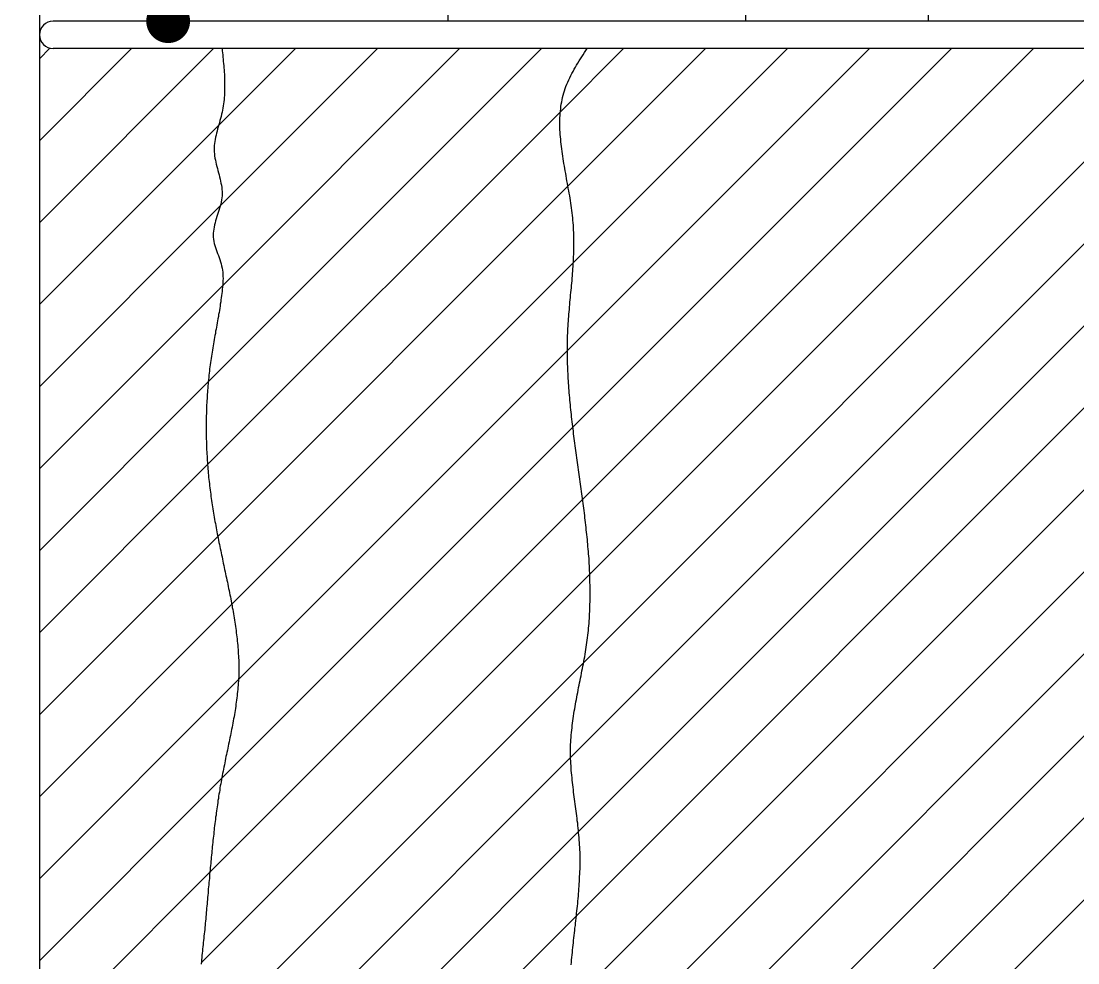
# Model space of a CAD drawing. Extents: x 443 to 1217, y -1921 to -677.
# Drawn here: x 691.89 to 703.16, y -1132.81 to -1122.77 of the extents above; entities that cross this region are included whole.
import ezdxf

# ---------------------------------------------------------------- set-up
doc = ezdxf.new("R2010")
doc.units = 0
doc.header["$MEASUREMENT"] = 0
doc.layers.get('0').update_dxf_attribs({"linetype": 'CONTINUOUS'})
doc.layers.add('3', color=8, linetype='CONTINUOUS')
doc.layers.add('5', color=7, linetype='CONTINUOUS')

msp = doc.modelspace()

# ---------------------------------------------------------------- linework, layer by layer
at = {"color": 7, "linetype": 'Continuous'}
msp.add_line((693.459, -1122.769), (687.43, -1113.155), dxfattribs=at)
at = {"color": 8}
for q in [(692.218, -1120.789), (692.926, -1121.034), (692.13, -1121.533)]:
    msp.add_line((693.459, -1122.769), q, dxfattribs=at)
at = {"color": 8, "linetype": 'Continuous'}
for p, q in [((692.086, -1123.17), (692.198, -1123.057)), ((692.086, -1124.919), (693.944, -1123.061)), ((692.086, -1124.044), (693.069, -1123.061)), ((693.888, -1126.616), (697.442, -1123.061)), ((693.997, -1123.882), (694.818, -1123.061)), ((694.014, -1124.74), (695.693, -1123.061)), ((694.041, -1125.588), (696.567, -1123.061)), ((697.643, -1123.735), (698.317, -1123.061)), ((697.718, -1126.283), (700.941, -1123.061)), ((697.724, -1124.528), (699.191, -1123.061)), ((697.753, -1130.622), (705.314, -1123.061)), ((697.777, -1127.1), (701.815, -1123.061)), ((697.782, -1125.345), (700.066, -1123.061)), ((697.814, -1132.31), (707.063, -1123.061)), ((697.837, -1131.413), (706.188, -1123.061)), ((697.881, -1127.87), (702.69, -1123.061)), ((697.892, -1129.609), (704.439, -1123.061)), ((697.957, -1128.668), (703.564, -1123.061)), ((693.879, -1127.498), (697.643, -1123.735)), ((692.086, -1125.793), (693.997, -1123.882)), ((697.746, -1133.252), (707.102, -1123.897)), ((693.989, -1128.264), (697.724, -1124.528)), ((692.086, -1126.668), (694.014, -1124.74)), ((697.907, -1133.967), (707.094, -1124.779)), ((694.138, -1128.989), (697.782, -1125.345)), ((692.086, -1127.543), (694.041, -1125.588)), ((697.86, -1134.888), (707.065, -1125.683)), ((694.21, -1129.792), (697.718, -1126.283)), ((692.086, -1128.417), (693.888, -1126.616)), ((697.855, -1135.767), (707.028, -1126.595)), ((694.03, -1130.846), (697.777, -1127.1)), ((692.086, -1129.292), (693.879, -1127.498)), ((697.921, -1136.576), (707.003, -1127.494)), ((693.904, -1131.847), (697.881, -1127.87)), ((692.086, -1130.167), (693.989, -1128.264)), ((697.876, -1137.496), (707.008, -1128.363)), ((693.812, -1132.813), (697.957, -1128.668)), ((692.086, -1131.041), (694.138, -1128.989)), ((693.757, -1133.743), (697.892, -1129.609)), ((692.086, -1131.916), (694.21, -1129.792)), ((693.843, -1134.531), (697.753, -1130.622)), ((692.086, -1132.79), (694.03, -1130.846)), ((694.057, -1135.192), (697.837, -1131.413)), ((692.086, -1133.665), (693.904, -1131.847)), ((694.041, -1136.083), (697.814, -1132.31))]:
    msp.add_line(p, q, dxfattribs=at)
at = {"color": 8, "const_width": 0.234}
msp.add_lwpolyline([(693.405, -1122.872, 1), (693.514, -1122.666, 1), (693.405, -1122.872)], format="xyb", dxfattribs=at)
at = {"layer": '3', "color": 3, "linetype": 'Continuous'}
for p, q in [((692.086, -1121.6), (692.086, -1140.397)), ((712.587, -1122.769), (692.232, -1122.769)), ((712.587, -1123.061), (692.232, -1123.061))]:
    msp.add_line(p, q, dxfattribs=at)
at = {"layer": '3', "color": 3}
for p, q in [((694.034, -1123.061), (694.036, -1123.084)), ((697.915, -1123.083), (697.93, -1123.061)), ((694.036, -1123.084), (694.038, -1123.107)), ((694.038, -1123.107), (694.042, -1123.13)), ((694.042, -1123.13), (694.044, -1123.152)), ((694.044, -1123.152), (694.046, -1123.175)), ((694.046, -1123.175), (694.048, -1123.198)), ((697.844, -1123.194), (697.858, -1123.172)), ((697.858, -1123.172), (697.872, -1123.149)), ((697.872, -1123.149), (697.886, -1123.127)), ((697.886, -1123.127), (697.901, -1123.105)), ((697.901, -1123.105), (697.915, -1123.083)), ((694.048, -1123.198), (694.05, -1123.221)), ((694.05, -1123.221), (694.052, -1123.244)), ((694.052, -1123.244), (694.054, -1123.266)), ((694.054, -1123.266), (694.056, -1123.289)), ((694.056, -1123.289), (694.057, -1123.312)), ((697.779, -1123.305), (697.792, -1123.283)), ((697.792, -1123.283), (697.804, -1123.26)), ((697.804, -1123.26), (697.817, -1123.238)), ((697.817, -1123.238), (697.831, -1123.216)), ((697.831, -1123.216), (697.844, -1123.194)), ((694.057, -1123.312), (694.059, -1123.335)), ((694.059, -1123.335), (694.06, -1123.357)), ((694.06, -1123.357), (694.061, -1123.38)), ((694.061, -1123.38), (694.061, -1123.403)), ((694.061, -1123.403), (694.062, -1123.425)), ((697.723, -1123.419), (697.733, -1123.396)), ((697.733, -1123.396), (697.744, -1123.373)), ((697.744, -1123.373), (697.755, -1123.35)), ((697.755, -1123.35), (697.767, -1123.328)), ((697.767, -1123.328), (697.779, -1123.305)), ((694.061, -1123.516), (694.06, -1123.539)), ((694.062, -1123.493), (694.061, -1123.516)), ((694.062, -1123.425), (694.062, -1123.448)), ((694.062, -1123.448), (694.062, -1123.471)), ((694.062, -1123.471), (694.062, -1123.493)), ((697.68, -1123.535), (697.687, -1123.512)), ((697.687, -1123.512), (697.696, -1123.488)), ((697.696, -1123.488), (697.703, -1123.465)), ((697.703, -1123.465), (697.713, -1123.442)), ((697.713, -1123.442), (697.723, -1123.419)), ((694.052, -1123.629), (694.05, -1123.651)), ((694.056, -1123.606), (694.052, -1123.629)), ((694.057, -1123.584), (694.056, -1123.606)), ((694.059, -1123.561), (694.057, -1123.584)), ((694.06, -1123.539), (694.059, -1123.561)), ((697.653, -1123.655), (697.658, -1123.631)), ((697.658, -1123.631), (697.662, -1123.607)), ((697.662, -1123.607), (697.667, -1123.583)), ((697.667, -1123.583), (697.674, -1123.559)), ((697.674, -1123.559), (697.68, -1123.535)), ((694.034, -1123.741), (694.03, -1123.763)), ((694.039, -1123.719), (694.034, -1123.741)), ((694.043, -1123.696), (694.039, -1123.719)), ((694.047, -1123.674), (694.043, -1123.696)), ((694.05, -1123.651), (694.047, -1123.674)), ((697.642, -1123.753), (697.644, -1123.728)), ((697.644, -1123.728), (697.647, -1123.703)), ((697.647, -1123.703), (697.65, -1123.679)), ((697.65, -1123.679), (697.653, -1123.655)), ((694.006, -1123.852), (694, -1123.874)), ((694.012, -1123.83), (694.006, -1123.852)), ((694.018, -1123.808), (694.012, -1123.83)), ((694.024, -1123.786), (694.018, -1123.808)), ((694.03, -1123.763), (694.024, -1123.786)), ((697.638, -1123.827), (697.639, -1123.802)), ((697.638, -1123.852), (697.638, -1123.827)), ((697.638, -1123.877), (697.638, -1123.852)), ((697.639, -1123.802), (697.64, -1123.777)), ((697.64, -1123.777), (697.642, -1123.753)), ((693.975, -1123.963), (693.971, -1123.985)), ((693.982, -1123.941), (693.975, -1123.963)), ((693.987, -1123.919), (693.982, -1123.941)), ((693.994, -1123.897), (693.987, -1123.919)), ((694, -1123.874), (693.994, -1123.897)), ((697.639, -1123.902), (697.638, -1123.877)), ((697.639, -1123.928), (697.639, -1123.902)), ((697.641, -1123.953), (697.639, -1123.928)), ((697.642, -1123.978), (697.641, -1123.953)), ((693.954, -1124.074), (693.952, -1124.096)), ((693.958, -1124.052), (693.954, -1124.074)), ((693.961, -1124.03), (693.958, -1124.052)), ((693.965, -1124.007), (693.961, -1124.03)), ((693.971, -1123.985), (693.965, -1124.007)), ((697.644, -1124.004), (697.642, -1123.978)), ((697.647, -1124.029), (697.644, -1124.004)), ((697.649, -1124.055), (697.647, -1124.029)), ((697.652, -1124.081), (697.649, -1124.055)), ((697.654, -1124.107), (697.652, -1124.081)), ((693.951, -1124.118), (693.95, -1124.141)), ((693.95, -1124.141), (693.951, -1124.163)), ((693.952, -1124.096), (693.951, -1124.118)), ((693.951, -1124.163), (693.953, -1124.185)), ((693.953, -1124.185), (693.955, -1124.207)), ((697.658, -1124.132), (697.654, -1124.107)), ((697.662, -1124.158), (697.658, -1124.132)), ((697.665, -1124.184), (697.662, -1124.158)), ((697.67, -1124.21), (697.665, -1124.184)), ((693.955, -1124.207), (693.959, -1124.229)), ((693.959, -1124.229), (693.963, -1124.252)), ((693.963, -1124.252), (693.967, -1124.274)), ((693.967, -1124.274), (693.973, -1124.296)), ((693.973, -1124.296), (693.978, -1124.319)), ((697.673, -1124.236), (697.67, -1124.21)), ((697.677, -1124.262), (697.673, -1124.236)), ((697.682, -1124.289), (697.677, -1124.262)), ((697.686, -1124.315), (697.682, -1124.289)), ((693.978, -1124.319), (693.985, -1124.341)), ((693.985, -1124.341), (693.99, -1124.363)), ((693.99, -1124.363), (693.997, -1124.386)), ((693.997, -1124.386), (694.002, -1124.408)), ((694.002, -1124.408), (694.008, -1124.43)), ((697.69, -1124.341), (697.686, -1124.315)), ((697.696, -1124.367), (697.69, -1124.341)), ((697.7, -1124.393), (697.696, -1124.367)), ((697.704, -1124.42), (697.7, -1124.393)), ((697.71, -1124.446), (697.704, -1124.42)), ((694.008, -1124.43), (694.014, -1124.453)), ((694.014, -1124.453), (694.019, -1124.475)), ((694.019, -1124.475), (694.023, -1124.497)), ((694.023, -1124.497), (694.027, -1124.52)), ((694.027, -1124.52), (694.031, -1124.542)), ((697.714, -1124.472), (697.71, -1124.446)), ((697.719, -1124.499), (697.714, -1124.472)), ((697.724, -1124.525), (697.719, -1124.499)), ((697.728, -1124.551), (697.724, -1124.525)), ((694.031, -1124.542), (694.033, -1124.564)), ((694.034, -1124.631), (694.032, -1124.654)), ((694.033, -1124.564), (694.034, -1124.587)), ((694.034, -1124.587), (694.035, -1124.609)), ((694.035, -1124.609), (694.034, -1124.631)), ((697.733, -1124.578), (697.728, -1124.551)), ((697.737, -1124.604), (697.733, -1124.578)), ((697.743, -1124.631), (697.737, -1124.604)), ((697.747, -1124.657), (697.743, -1124.631)), ((694.013, -1124.743), (694.007, -1124.765)), ((694.02, -1124.721), (694.013, -1124.743)), ((694.024, -1124.699), (694.02, -1124.721)), ((694.028, -1124.676), (694.024, -1124.699)), ((694.032, -1124.654), (694.028, -1124.676)), ((697.75, -1124.683), (697.747, -1124.657)), ((697.755, -1124.71), (697.75, -1124.683)), ((697.759, -1124.736), (697.755, -1124.71)), ((697.762, -1124.762), (697.759, -1124.736)), ((693.979, -1124.854), (693.972, -1124.876)), ((693.986, -1124.832), (693.979, -1124.854)), ((693.994, -1124.81), (693.986, -1124.832)), ((694, -1124.788), (693.994, -1124.81)), ((694.007, -1124.765), (694, -1124.788)), ((697.767, -1124.789), (697.762, -1124.762)), ((697.77, -1124.815), (697.767, -1124.789)), ((697.772, -1124.841), (697.77, -1124.815)), ((697.775, -1124.867), (697.772, -1124.841)), ((697.777, -1124.893), (697.775, -1124.867)), ((693.949, -1124.965), (693.945, -1124.987)), ((693.954, -1124.943), (693.949, -1124.965)), ((693.96, -1124.921), (693.954, -1124.943)), ((693.965, -1124.899), (693.96, -1124.921)), ((693.972, -1124.876), (693.965, -1124.899)), ((697.781, -1124.92), (697.777, -1124.893)), ((697.782, -1124.946), (697.781, -1124.92)), ((697.784, -1124.972), (697.782, -1124.946)), ((697.785, -1124.998), (697.784, -1124.972)), ((693.942, -1125.009), (693.94, -1125.031)), ((693.94, -1125.031), (693.94, -1125.052)), ((693.94, -1125.052), (693.941, -1125.074)), ((693.941, -1125.074), (693.943, -1125.096)), ((693.945, -1124.987), (693.942, -1125.009)), ((693.943, -1125.096), (693.947, -1125.118)), ((697.786, -1125.024), (697.785, -1124.998)), ((697.787, -1125.05), (697.786, -1125.024)), ((697.788, -1125.076), (697.787, -1125.05)), ((697.788, -1125.102), (697.788, -1125.076)), ((693.947, -1125.118), (693.952, -1125.139)), ((693.952, -1125.139), (693.958, -1125.161)), ((693.958, -1125.161), (693.964, -1125.183)), ((693.964, -1125.183), (693.972, -1125.204)), ((693.972, -1125.204), (693.979, -1125.226)), ((697.787, -1125.231), (697.788, -1125.205)), ((697.788, -1125.128), (697.788, -1125.102)), ((697.788, -1125.153), (697.788, -1125.128)), ((697.788, -1125.179), (697.788, -1125.153)), ((697.788, -1125.205), (697.788, -1125.179)), ((693.979, -1125.226), (693.987, -1125.248)), ((693.987, -1125.248), (693.995, -1125.269)), ((693.995, -1125.269), (694.002, -1125.291)), ((694.002, -1125.291), (694.01, -1125.313)), ((694.01, -1125.313), (694.018, -1125.335)), ((697.783, -1125.333), (697.784, -1125.308)), ((697.784, -1125.308), (697.785, -1125.282)), ((697.785, -1125.282), (697.786, -1125.256)), ((697.786, -1125.256), (697.787, -1125.231)), ((694.018, -1125.335), (694.024, -1125.357)), ((694.024, -1125.357), (694.03, -1125.379)), ((694.03, -1125.379), (694.035, -1125.402)), ((694.035, -1125.402), (694.038, -1125.424)), ((694.038, -1125.424), (694.042, -1125.446)), ((697.774, -1125.461), (697.776, -1125.436)), ((697.776, -1125.436), (697.777, -1125.41)), ((697.777, -1125.41), (697.78, -1125.385)), ((697.78, -1125.385), (697.781, -1125.359)), ((697.781, -1125.359), (697.783, -1125.333)), ((694.042, -1125.446), (694.043, -1125.469)), ((694.043, -1125.469), (694.044, -1125.492)), ((694.044, -1125.537), (694.043, -1125.56)), ((694.044, -1125.492), (694.045, -1125.514)), ((694.045, -1125.514), (694.044, -1125.537)), ((697.765, -1125.563), (697.768, -1125.538)), ((697.768, -1125.538), (697.77, -1125.512)), ((697.77, -1125.512), (697.772, -1125.487)), ((697.772, -1125.487), (697.774, -1125.461)), ((694.035, -1125.651), (694.032, -1125.673)), ((694.037, -1125.628), (694.035, -1125.651)), ((694.039, -1125.605), (694.037, -1125.628)), ((694.042, -1125.582), (694.039, -1125.605)), ((694.043, -1125.56), (694.042, -1125.582)), ((697.756, -1125.665), (697.758, -1125.64)), ((697.758, -1125.64), (697.761, -1125.614)), ((697.761, -1125.614), (697.763, -1125.589)), ((697.763, -1125.589), (697.765, -1125.563)), ((694.02, -1125.764), (694.016, -1125.786)), ((694.023, -1125.741), (694.02, -1125.764)), ((694.026, -1125.719), (694.023, -1125.741)), ((694.03, -1125.696), (694.026, -1125.719)), ((694.032, -1125.673), (694.03, -1125.696)), ((697.744, -1125.792), (697.746, -1125.767)), ((697.746, -1125.767), (697.748, -1125.741)), ((697.748, -1125.741), (697.751, -1125.716)), ((697.751, -1125.716), (697.753, -1125.691)), ((697.753, -1125.691), (697.756, -1125.665)), ((694.002, -1125.876), (693.998, -1125.898)), ((694.006, -1125.854), (694.002, -1125.876)), ((694.01, -1125.831), (694.006, -1125.854)), ((694.013, -1125.809), (694.01, -1125.831)), ((694.016, -1125.786), (694.013, -1125.809)), ((697.735, -1125.894), (697.737, -1125.868)), ((697.737, -1125.868), (697.739, -1125.843)), ((697.739, -1125.843), (697.741, -1125.818)), ((697.741, -1125.818), (697.744, -1125.792)), ((693.983, -1125.988), (693.978, -1126.01)), ((693.987, -1125.965), (693.983, -1125.988)), ((693.99, -1125.943), (693.987, -1125.965)), ((693.995, -1125.921), (693.99, -1125.943)), ((693.998, -1125.898), (693.995, -1125.921)), ((697.726, -1126.021), (697.727, -1125.995)), ((697.727, -1125.995), (697.73, -1125.97)), ((697.73, -1125.97), (697.731, -1125.945)), ((697.731, -1125.945), (697.733, -1125.919)), ((697.733, -1125.919), (697.735, -1125.894)), ((693.963, -1126.099), (693.959, -1126.121)), ((693.966, -1126.076), (693.963, -1126.099)), ((693.971, -1126.054), (693.966, -1126.076)), ((693.975, -1126.032), (693.971, -1126.054)), ((693.978, -1126.01), (693.975, -1126.032)), ((697.721, -1126.122), (697.722, -1126.097)), ((697.722, -1126.097), (697.723, -1126.071)), ((697.723, -1126.071), (697.724, -1126.046)), ((697.724, -1126.046), (697.726, -1126.021)), ((693.942, -1126.21), (693.939, -1126.232)), ((693.947, -1126.188), (693.942, -1126.21)), ((693.95, -1126.166), (693.947, -1126.188)), ((693.954, -1126.143), (693.95, -1126.166)), ((693.959, -1126.121), (693.954, -1126.143)), ((697.719, -1126.199), (697.72, -1126.173)), ((697.719, -1126.224), (697.719, -1126.199)), ((697.719, -1126.249), (697.719, -1126.224)), ((697.72, -1126.148), (697.721, -1126.122)), ((697.72, -1126.173), (697.72, -1126.148)), ((693.924, -1126.321), (693.921, -1126.344)), ((693.928, -1126.299), (693.924, -1126.321)), ((693.931, -1126.277), (693.928, -1126.299)), ((693.935, -1126.255), (693.931, -1126.277)), ((693.939, -1126.232), (693.935, -1126.255)), ((697.719, -1126.275), (697.719, -1126.249)), ((697.719, -1126.3), (697.719, -1126.275)), ((697.719, -1126.326), (697.719, -1126.3)), ((697.719, -1126.351), (697.719, -1126.326)), ((693.909, -1126.434), (693.905, -1126.456)), ((693.911, -1126.411), (693.909, -1126.434)), ((693.914, -1126.389), (693.911, -1126.411)), ((693.917, -1126.366), (693.914, -1126.389)), ((693.921, -1126.344), (693.917, -1126.366)), ((697.72, -1126.377), (697.719, -1126.351)), ((697.72, -1126.402), (697.72, -1126.377)), ((697.721, -1126.428), (697.72, -1126.402)), ((697.722, -1126.453), (697.721, -1126.428)), ((693.894, -1126.546), (693.892, -1126.569)), ((693.897, -1126.524), (693.894, -1126.546)), ((693.9, -1126.501), (693.897, -1126.524)), ((693.902, -1126.479), (693.9, -1126.501)), ((693.905, -1126.456), (693.902, -1126.479)), ((697.723, -1126.479), (697.722, -1126.453)), ((697.724, -1126.504), (697.723, -1126.479)), ((697.725, -1126.53), (697.724, -1126.504)), ((697.726, -1126.555), (697.725, -1126.53)), ((697.727, -1126.581), (697.726, -1126.555)), ((693.884, -1126.659), (693.881, -1126.682)), ((693.886, -1126.636), (693.884, -1126.659)), ((693.888, -1126.614), (693.886, -1126.636)), ((693.89, -1126.591), (693.888, -1126.614)), ((693.892, -1126.569), (693.89, -1126.591)), ((697.73, -1126.606), (697.727, -1126.581)), ((697.731, -1126.632), (697.73, -1126.606)), ((697.733, -1126.657), (697.731, -1126.632)), ((697.735, -1126.683), (697.733, -1126.657)), ((693.875, -1126.772), (693.874, -1126.795)), ((693.877, -1126.75), (693.875, -1126.772)), ((693.878, -1126.727), (693.877, -1126.75)), ((693.88, -1126.704), (693.878, -1126.727)), ((693.881, -1126.682), (693.88, -1126.704)), ((697.736, -1126.709), (697.735, -1126.683)), ((697.738, -1126.734), (697.736, -1126.709)), ((697.74, -1126.76), (697.738, -1126.734)), ((697.743, -1126.785), (697.74, -1126.76)), ((697.745, -1126.811), (697.743, -1126.785)), ((693.869, -1126.886), (693.868, -1126.909)), ((693.87, -1126.863), (693.869, -1126.886)), ((693.872, -1126.841), (693.87, -1126.863)), ((693.873, -1126.818), (693.872, -1126.841)), ((693.874, -1126.795), (693.873, -1126.818)), ((697.748, -1126.836), (697.745, -1126.811)), ((697.75, -1126.862), (697.748, -1126.836)), ((697.752, -1126.888), (697.75, -1126.862)), ((697.756, -1126.913), (697.752, -1126.888)), ((693.866, -1127), (693.865, -1127.023)), ((693.867, -1126.954), (693.866, -1126.977)), ((693.866, -1126.977), (693.866, -1127)), ((693.868, -1126.909), (693.867, -1126.931)), ((693.867, -1126.931), (693.867, -1126.954)), ((697.758, -1126.939), (697.756, -1126.913)), ((697.761, -1126.964), (697.758, -1126.939)), ((697.763, -1126.99), (697.761, -1126.964)), ((697.767, -1127.016), (697.763, -1126.99)), ((693.865, -1127.023), (693.865, -1127.045)), ((693.865, -1127.045), (693.865, -1127.068)), ((693.865, -1127.068), (693.865, -1127.091)), ((693.865, -1127.091), (693.865, -1127.114)), ((693.865, -1127.114), (693.865, -1127.136)), ((697.77, -1127.041), (697.767, -1127.016)), ((697.773, -1127.067), (697.77, -1127.041)), ((697.775, -1127.092), (697.773, -1127.067)), ((697.779, -1127.118), (697.775, -1127.092)), ((697.782, -1127.144), (697.779, -1127.118)), ((693.865, -1127.136), (693.865, -1127.159)), ((693.865, -1127.159), (693.865, -1127.182)), ((693.865, -1127.182), (693.866, -1127.205)), ((693.866, -1127.205), (693.866, -1127.227)), ((693.866, -1127.227), (693.867, -1127.25)), ((697.785, -1127.169), (697.782, -1127.144)), ((697.788, -1127.195), (697.785, -1127.169)), ((697.792, -1127.22), (697.788, -1127.195)), ((697.795, -1127.246), (697.792, -1127.22)), ((693.867, -1127.25), (693.867, -1127.273)), ((693.867, -1127.273), (693.868, -1127.296)), ((693.868, -1127.296), (693.869, -1127.318)), ((693.869, -1127.318), (693.87, -1127.341)), ((693.87, -1127.341), (693.872, -1127.364)), ((697.798, -1127.272), (697.795, -1127.246)), ((697.801, -1127.297), (697.798, -1127.272)), ((697.806, -1127.323), (697.801, -1127.297)), ((697.809, -1127.349), (697.806, -1127.323)), ((697.812, -1127.374), (697.809, -1127.349)), ((693.872, -1127.364), (693.873, -1127.386)), ((693.873, -1127.386), (693.874, -1127.409)), ((693.874, -1127.409), (693.875, -1127.432)), ((693.875, -1127.432), (693.876, -1127.454)), ((693.876, -1127.454), (693.878, -1127.477)), ((697.816, -1127.4), (697.812, -1127.374)), ((697.82, -1127.426), (697.816, -1127.4)), ((697.823, -1127.451), (697.82, -1127.426)), ((697.827, -1127.477), (697.823, -1127.451)), ((693.878, -1127.477), (693.879, -1127.5)), ((693.879, -1127.5), (693.881, -1127.522)), ((693.881, -1127.522), (693.884, -1127.545)), ((693.884, -1127.545), (693.886, -1127.568)), ((693.886, -1127.568), (693.887, -1127.59)), ((697.83, -1127.503), (697.827, -1127.477)), ((697.834, -1127.528), (697.83, -1127.503)), ((697.837, -1127.554), (697.834, -1127.528)), ((697.841, -1127.579), (697.837, -1127.554)), ((693.887, -1127.59), (693.889, -1127.613)), ((693.889, -1127.613), (693.891, -1127.635)), ((693.891, -1127.635), (693.894, -1127.658)), ((693.894, -1127.658), (693.897, -1127.68)), ((693.897, -1127.68), (693.899, -1127.703)), ((697.845, -1127.605), (697.841, -1127.579)), ((697.848, -1127.631), (697.845, -1127.605)), ((697.852, -1127.656), (697.848, -1127.631)), ((697.855, -1127.682), (697.852, -1127.656)), ((697.859, -1127.708), (697.855, -1127.682)), ((693.899, -1127.703), (693.902, -1127.725)), ((693.902, -1127.725), (693.904, -1127.748)), ((693.904, -1127.748), (693.907, -1127.77)), ((693.907, -1127.77), (693.91, -1127.793)), ((693.91, -1127.793), (693.913, -1127.815)), ((697.862, -1127.733), (697.859, -1127.708)), ((697.866, -1127.759), (697.862, -1127.733)), ((697.869, -1127.785), (697.866, -1127.759)), ((697.873, -1127.81), (697.869, -1127.785)), ((693.913, -1127.815), (693.916, -1127.838)), ((693.916, -1127.838), (693.919, -1127.86)), ((693.919, -1127.86), (693.923, -1127.882)), ((693.923, -1127.882), (693.926, -1127.905)), ((693.926, -1127.905), (693.929, -1127.927)), ((697.877, -1127.836), (697.873, -1127.81)), ((697.88, -1127.862), (697.877, -1127.836)), ((697.883, -1127.887), (697.88, -1127.862)), ((697.886, -1127.913), (697.883, -1127.887)), ((697.89, -1127.939), (697.886, -1127.913)), ((693.929, -1127.927), (693.933, -1127.949)), ((693.933, -1127.949), (693.936, -1127.972)), ((693.936, -1127.972), (693.94, -1127.994)), ((693.94, -1127.994), (693.943, -1128.016)), ((693.943, -1128.016), (693.948, -1128.039)), ((697.893, -1127.964), (697.89, -1127.939)), ((697.896, -1127.99), (697.893, -1127.964)), ((697.9, -1128.016), (697.896, -1127.99)), ((697.903, -1128.041), (697.9, -1128.016)), ((693.948, -1128.039), (693.951, -1128.061)), ((693.951, -1128.061), (693.955, -1128.083)), ((693.955, -1128.083), (693.959, -1128.106)), ((693.959, -1128.106), (693.963, -1128.128)), ((693.963, -1128.128), (693.967, -1128.15)), ((697.906, -1128.067), (697.903, -1128.041)), ((697.909, -1128.092), (697.906, -1128.067)), ((697.912, -1128.118), (697.909, -1128.092)), ((697.915, -1128.144), (697.912, -1128.118)), ((693.967, -1128.15), (693.971, -1128.172)), ((693.971, -1128.172), (693.975, -1128.195)), ((693.975, -1128.195), (693.979, -1128.217)), ((693.979, -1128.217), (693.984, -1128.239)), ((693.984, -1128.239), (693.988, -1128.261)), ((697.918, -1128.169), (697.915, -1128.144)), ((697.92, -1128.195), (697.918, -1128.169)), ((697.923, -1128.221), (697.92, -1128.195)), ((697.926, -1128.246), (697.923, -1128.221)), ((697.929, -1128.272), (697.926, -1128.246)), ((693.988, -1128.261), (693.992, -1128.284)), ((693.992, -1128.284), (693.997, -1128.306)), ((693.997, -1128.306), (694.001, -1128.328)), ((694.001, -1128.328), (694.006, -1128.351)), ((694.006, -1128.351), (694.01, -1128.373)), ((697.931, -1128.297), (697.929, -1128.272)), ((697.933, -1128.323), (697.931, -1128.297)), ((697.935, -1128.349), (697.933, -1128.323)), ((697.938, -1128.374), (697.935, -1128.349)), ((694.01, -1128.373), (694.015, -1128.395)), ((694.015, -1128.395), (694.02, -1128.418)), ((694.02, -1128.418), (694.024, -1128.44)), ((694.024, -1128.44), (694.028, -1128.462)), ((694.028, -1128.462), (694.034, -1128.484)), ((697.94, -1128.4), (697.938, -1128.374)), ((697.942, -1128.426), (697.94, -1128.4)), ((697.944, -1128.451), (697.942, -1128.426)), ((697.946, -1128.477), (697.944, -1128.451)), ((697.949, -1128.502), (697.946, -1128.477)), ((694.034, -1128.484), (694.038, -1128.507)), ((694.038, -1128.507), (694.043, -1128.529)), ((694.043, -1128.529), (694.048, -1128.551)), ((694.048, -1128.551), (694.052, -1128.574)), ((694.052, -1128.574), (694.058, -1128.596)), ((697.95, -1128.528), (697.949, -1128.502)), ((697.952, -1128.554), (697.95, -1128.528)), ((697.953, -1128.579), (697.952, -1128.554)), ((697.954, -1128.605), (697.953, -1128.579)), ((694.058, -1128.596), (694.062, -1128.619)), ((694.062, -1128.619), (694.067, -1128.641)), ((694.067, -1128.641), (694.072, -1128.663)), ((694.072, -1128.663), (694.076, -1128.686)), ((694.076, -1128.686), (694.082, -1128.708)), ((697.955, -1128.63), (697.954, -1128.605)), ((697.956, -1128.656), (697.955, -1128.63)), ((697.957, -1128.681), (697.956, -1128.656)), ((697.958, -1128.707), (697.957, -1128.681)), ((694.082, -1128.708), (694.086, -1128.73)), ((694.086, -1128.73), (694.091, -1128.753)), ((694.091, -1128.753), (694.096, -1128.775)), ((694.096, -1128.775), (694.1, -1128.798)), ((694.1, -1128.798), (694.105, -1128.82)), ((697.959, -1128.733), (697.958, -1128.707)), ((697.959, -1128.758), (697.959, -1128.733)), ((697.961, -1128.784), (697.959, -1128.758)), ((697.961, -1128.809), (697.961, -1128.784)), ((697.962, -1128.835), (697.961, -1128.809)), ((694.105, -1128.82), (694.109, -1128.843)), ((694.109, -1128.843), (694.115, -1128.865)), ((694.115, -1128.865), (694.119, -1128.887)), ((694.119, -1128.887), (694.123, -1128.91)), ((694.123, -1128.91), (694.128, -1128.932)), ((697.961, -1128.911), (697.962, -1128.886)), ((697.961, -1128.937), (697.961, -1128.911)), ((697.962, -1128.86), (697.962, -1128.835)), ((697.962, -1128.886), (697.962, -1128.86)), ((694.128, -1128.932), (694.132, -1128.955)), ((694.132, -1128.955), (694.136, -1128.977)), ((694.136, -1128.977), (694.141, -1129)), ((694.141, -1129), (694.144, -1129.022)), ((694.144, -1129.022), (694.148, -1129.045)), ((697.957, -1129.065), (697.958, -1129.039)), ((697.958, -1129.014), (697.959, -1128.988)), ((697.958, -1129.039), (697.958, -1129.014)), ((697.959, -1128.988), (697.961, -1128.963)), ((697.961, -1128.963), (697.961, -1128.937)), ((694.148, -1129.045), (694.153, -1129.067)), ((694.153, -1129.067), (694.156, -1129.09)), ((694.156, -1129.09), (694.16, -1129.112)), ((694.16, -1129.112), (694.164, -1129.134)), ((694.164, -1129.134), (694.168, -1129.157)), ((697.951, -1129.166), (697.953, -1129.141)), ((697.953, -1129.141), (697.954, -1129.116)), ((697.954, -1129.116), (697.955, -1129.09)), ((697.955, -1129.09), (697.957, -1129.065)), ((694.168, -1129.157), (694.171, -1129.179)), ((694.171, -1129.179), (694.174, -1129.202)), ((694.174, -1129.202), (694.178, -1129.224)), ((694.178, -1129.224), (694.181, -1129.247)), ((694.181, -1129.247), (694.184, -1129.269)), ((694.184, -1129.269), (694.186, -1129.292)), ((697.94, -1129.294), (697.942, -1129.268)), ((697.942, -1129.268), (697.944, -1129.243)), ((697.944, -1129.243), (697.946, -1129.217)), ((697.946, -1129.217), (697.949, -1129.192)), ((697.949, -1129.192), (697.951, -1129.166)), ((694.186, -1129.292), (694.19, -1129.314)), ((694.19, -1129.314), (694.192, -1129.337)), ((694.192, -1129.337), (694.195, -1129.359)), ((694.195, -1129.359), (694.197, -1129.382)), ((694.197, -1129.382), (694.2, -1129.404)), ((697.927, -1129.395), (697.93, -1129.37)), ((697.93, -1129.37), (697.933, -1129.345)), ((697.933, -1129.345), (697.937, -1129.319)), ((697.937, -1129.319), (697.94, -1129.294)), ((694.2, -1129.404), (694.202, -1129.427)), ((694.202, -1129.427), (694.204, -1129.449)), ((694.204, -1129.449), (694.205, -1129.472)), ((694.205, -1129.472), (694.207, -1129.494)), ((694.207, -1129.494), (694.208, -1129.517)), ((697.912, -1129.497), (697.916, -1129.472)), ((697.916, -1129.472), (697.919, -1129.446)), ((697.919, -1129.446), (697.923, -1129.421)), ((697.923, -1129.421), (697.927, -1129.395)), ((694.208, -1129.517), (694.209, -1129.539)), ((694.209, -1129.539), (694.21, -1129.561)), ((694.21, -1129.561), (694.212, -1129.584)), ((694.212, -1129.584), (694.212, -1129.606)), ((694.212, -1129.606), (694.213, -1129.629)), ((697.889, -1129.624), (697.893, -1129.598)), ((697.893, -1129.598), (697.898, -1129.573)), ((697.898, -1129.573), (697.903, -1129.548)), ((697.903, -1129.548), (697.907, -1129.522)), ((697.907, -1129.522), (697.912, -1129.497)), ((694.213, -1129.719), (694.212, -1129.741)), ((694.213, -1129.629), (694.213, -1129.651)), ((694.213, -1129.651), (694.213, -1129.674)), ((694.213, -1129.674), (694.213, -1129.696)), ((694.213, -1129.696), (694.213, -1129.719)), ((697.869, -1129.725), (697.874, -1129.7)), ((697.874, -1129.7), (697.879, -1129.675)), ((697.879, -1129.675), (697.884, -1129.649)), ((697.884, -1129.649), (697.889, -1129.624)), ((694.207, -1129.831), (694.206, -1129.853)), ((694.209, -1129.808), (694.207, -1129.831)), ((694.21, -1129.786), (694.209, -1129.808)), ((694.212, -1129.763), (694.21, -1129.786)), ((694.212, -1129.741), (694.212, -1129.763)), ((697.844, -1129.852), (697.849, -1129.827)), ((697.849, -1129.827), (697.854, -1129.801)), ((697.854, -1129.801), (697.859, -1129.776)), ((697.859, -1129.776), (697.865, -1129.751)), ((697.865, -1129.751), (697.869, -1129.725)), ((694.197, -1129.943), (694.195, -1129.965)), ((694.2, -1129.92), (694.197, -1129.943)), ((694.202, -1129.898), (694.2, -1129.92)), ((694.204, -1129.876), (694.202, -1129.898)), ((694.206, -1129.853), (694.204, -1129.876)), ((697.824, -1129.953), (697.829, -1129.928)), ((697.829, -1129.928), (697.834, -1129.903)), ((697.834, -1129.903), (697.838, -1129.877)), ((697.838, -1129.877), (697.844, -1129.852)), ((694.183, -1130.055), (694.18, -1130.077)), ((694.186, -1130.032), (694.183, -1130.055)), ((694.19, -1130.01), (694.186, -1130.032)), ((694.193, -1129.987), (694.19, -1130.01)), ((694.195, -1129.965), (694.193, -1129.987)), ((697.8, -1130.08), (697.805, -1130.054)), ((697.805, -1130.054), (697.81, -1130.029)), ((697.81, -1130.029), (697.815, -1130.004)), ((697.815, -1130.004), (697.819, -1129.978)), ((697.819, -1129.978), (697.824, -1129.953)), ((694.166, -1130.166), (694.163, -1130.189)), ((694.17, -1130.144), (694.166, -1130.166)), ((694.173, -1130.122), (694.17, -1130.144)), ((694.177, -1130.099), (694.173, -1130.122)), ((694.18, -1130.077), (694.177, -1130.099)), ((697.784, -1130.181), (697.788, -1130.155)), ((697.788, -1130.155), (697.792, -1130.13)), ((697.792, -1130.13), (697.796, -1130.105)), ((697.796, -1130.105), (697.8, -1130.08)), ((694.146, -1130.278), (694.142, -1130.301)), ((694.151, -1130.256), (694.146, -1130.278)), ((694.154, -1130.233), (694.151, -1130.256)), ((694.158, -1130.211), (694.154, -1130.233)), ((694.163, -1130.189), (694.158, -1130.211)), ((697.768, -1130.307), (697.77, -1130.282)), ((697.77, -1130.282), (697.773, -1130.257)), ((697.773, -1130.257), (697.776, -1130.231)), ((697.776, -1130.231), (697.781, -1130.206)), ((697.781, -1130.206), (697.784, -1130.181)), ((694.123, -1130.39), (694.119, -1130.412)), ((694.128, -1130.367), (694.123, -1130.39)), ((694.133, -1130.345), (694.128, -1130.367)), ((694.137, -1130.323), (694.133, -1130.345)), ((694.142, -1130.301), (694.137, -1130.323)), ((697.758, -1130.408), (697.76, -1130.383)), ((697.76, -1130.383), (697.762, -1130.358)), ((697.762, -1130.358), (697.764, -1130.332)), ((697.764, -1130.332), (697.768, -1130.307)), ((694.1, -1130.502), (694.096, -1130.524)), ((694.105, -1130.479), (694.1, -1130.502)), ((694.11, -1130.457), (694.105, -1130.479)), ((694.115, -1130.434), (694.11, -1130.457)), ((694.119, -1130.412), (694.115, -1130.434)), ((697.752, -1130.51), (697.753, -1130.484)), ((697.753, -1130.484), (697.755, -1130.459)), ((697.755, -1130.459), (697.756, -1130.434)), ((697.756, -1130.434), (697.758, -1130.408)), ((694.076, -1130.613), (694.072, -1130.635)), ((694.082, -1130.591), (694.076, -1130.613)), ((694.086, -1130.568), (694.082, -1130.591)), ((694.091, -1130.546), (694.086, -1130.568)), ((694.096, -1130.524), (694.091, -1130.546)), ((697.752, -1130.535), (697.752, -1130.51)), ((697.752, -1130.56), (697.752, -1130.535)), ((697.752, -1130.585), (697.752, -1130.56)), ((697.752, -1130.611), (697.752, -1130.585)), ((697.753, -1130.636), (697.752, -1130.611)), ((694.054, -1130.725), (694.049, -1130.747)), ((694.059, -1130.702), (694.054, -1130.725)), ((694.063, -1130.68), (694.059, -1130.702)), ((694.068, -1130.658), (694.063, -1130.68)), ((694.072, -1130.635), (694.068, -1130.658)), ((697.755, -1130.661), (697.753, -1130.636)), ((697.756, -1130.687), (697.755, -1130.661)), ((697.757, -1130.712), (697.756, -1130.687)), ((697.759, -1130.737), (697.757, -1130.712)), ((694.033, -1130.836), (694.028, -1130.859)), ((694.036, -1130.814), (694.033, -1130.836)), ((694.04, -1130.792), (694.036, -1130.814)), ((694.045, -1130.769), (694.04, -1130.792)), ((694.049, -1130.747), (694.045, -1130.769)), ((697.76, -1130.763), (697.759, -1130.737)), ((697.762, -1130.788), (697.76, -1130.763)), ((697.764, -1130.813), (697.762, -1130.788)), ((697.768, -1130.839), (697.764, -1130.813)), ((697.77, -1130.864), (697.768, -1130.839)), ((694.012, -1130.948), (694.009, -1130.97)), ((694.016, -1130.925), (694.012, -1130.948)), ((694.02, -1130.903), (694.016, -1130.925)), ((694.024, -1130.881), (694.02, -1130.903)), ((694.028, -1130.859), (694.024, -1130.881)), ((697.772, -1130.89), (697.77, -1130.864)), ((697.775, -1130.915), (697.772, -1130.89)), ((697.779, -1130.94), (697.775, -1130.915)), ((697.782, -1130.966), (697.779, -1130.94)), ((693.995, -1131.059), (693.991, -1131.082)), ((693.998, -1131.037), (693.995, -1131.059)), ((694.001, -1131.015), (693.998, -1131.037)), ((694.006, -1130.992), (694.001, -1131.015)), ((694.009, -1130.97), (694.006, -1130.992)), ((697.784, -1130.991), (697.782, -1130.966)), ((697.787, -1131.017), (697.784, -1130.991)), ((697.791, -1131.042), (697.787, -1131.017)), ((697.794, -1131.068), (697.791, -1131.042)), ((697.797, -1131.093), (697.794, -1131.068)), ((693.978, -1131.171), (693.975, -1131.193)), ((693.982, -1131.149), (693.978, -1131.171)), ((693.985, -1131.126), (693.982, -1131.149)), ((693.988, -1131.104), (693.985, -1131.126)), ((693.991, -1131.082), (693.988, -1131.104)), ((697.801, -1131.119), (697.797, -1131.093)), ((697.805, -1131.144), (697.801, -1131.119)), ((697.808, -1131.17), (697.805, -1131.144)), ((697.811, -1131.195), (697.808, -1131.17)), ((693.963, -1131.283), (693.961, -1131.305)), ((693.966, -1131.26), (693.963, -1131.283)), ((693.97, -1131.238), (693.966, -1131.26)), ((693.972, -1131.216), (693.97, -1131.238)), ((693.975, -1131.193), (693.972, -1131.216)), ((697.815, -1131.221), (697.811, -1131.195)), ((697.818, -1131.246), (697.815, -1131.221)), ((697.821, -1131.272), (697.818, -1131.246)), ((697.824, -1131.298), (697.821, -1131.272)), ((697.828, -1131.323), (697.824, -1131.298)), ((693.95, -1131.395), (693.948, -1131.417)), ((693.952, -1131.372), (693.95, -1131.395)), ((693.955, -1131.35), (693.952, -1131.372)), ((693.958, -1131.328), (693.955, -1131.35)), ((693.961, -1131.305), (693.958, -1131.328)), ((697.83, -1131.349), (697.828, -1131.323)), ((697.833, -1131.375), (697.83, -1131.349)), ((697.835, -1131.4), (697.833, -1131.375)), ((697.838, -1131.426), (697.835, -1131.4)), ((693.937, -1131.507), (693.935, -1131.529)), ((693.94, -1131.484), (693.937, -1131.507)), ((693.942, -1131.462), (693.94, -1131.484)), ((693.945, -1131.44), (693.942, -1131.462)), ((693.948, -1131.417), (693.945, -1131.44)), ((697.841, -1131.452), (697.838, -1131.426)), ((697.843, -1131.477), (697.841, -1131.452)), ((697.845, -1131.503), (697.843, -1131.477)), ((697.847, -1131.529), (697.845, -1131.503)), ((693.926, -1131.619), (693.924, -1131.641)), ((693.928, -1131.597), (693.926, -1131.619)), ((693.93, -1131.574), (693.928, -1131.597)), ((693.933, -1131.552), (693.93, -1131.574)), ((693.935, -1131.529), (693.933, -1131.552)), ((697.848, -1131.555), (697.847, -1131.529)), ((697.85, -1131.581), (697.848, -1131.555)), ((697.852, -1131.607), (697.85, -1131.581)), ((697.853, -1131.632), (697.852, -1131.607)), ((697.853, -1131.658), (697.853, -1131.632)), ((693.915, -1131.731), (693.913, -1131.754)), ((693.917, -1131.709), (693.915, -1131.731)), ((693.919, -1131.686), (693.917, -1131.709)), ((693.922, -1131.664), (693.919, -1131.686)), ((693.924, -1131.641), (693.922, -1131.664)), ((697.854, -1131.684), (697.853, -1131.658)), ((697.854, -1131.71), (697.854, -1131.684)), ((697.854, -1131.736), (697.854, -1131.71)), ((697.854, -1131.762), (697.854, -1131.736)), ((693.904, -1131.844), (693.902, -1131.867)), ((693.906, -1131.822), (693.904, -1131.844)), ((693.909, -1131.799), (693.906, -1131.822)), ((693.911, -1131.776), (693.909, -1131.799)), ((693.913, -1131.754), (693.911, -1131.776)), ((697.85, -1131.867), (697.852, -1131.84)), ((697.852, -1131.84), (697.853, -1131.814)), ((697.853, -1131.814), (697.854, -1131.788)), ((697.854, -1131.788), (697.854, -1131.762)), ((693.894, -1131.957), (693.892, -1131.98)), ((693.897, -1131.935), (693.894, -1131.957)), ((693.899, -1131.912), (693.897, -1131.935)), ((693.9, -1131.889), (693.899, -1131.912)), ((693.902, -1131.867), (693.9, -1131.889)), ((697.844, -1131.997), (697.845, -1131.971)), ((697.845, -1131.971), (697.847, -1131.945)), ((697.847, -1131.945), (697.848, -1131.919)), ((697.848, -1131.919), (697.849, -1131.893)), ((697.849, -1131.893), (697.85, -1131.867)), ((693.885, -1132.07), (693.882, -1132.093)), ((693.886, -1132.048), (693.885, -1132.07)), ((693.888, -1132.025), (693.886, -1132.048)), ((693.89, -1132.002), (693.888, -1132.025)), ((693.892, -1131.98), (693.89, -1132.002)), ((697.835, -1132.102), (697.837, -1132.076)), ((697.837, -1132.076), (697.84, -1132.049)), ((697.84, -1132.049), (697.842, -1132.023)), ((697.842, -1132.023), (697.844, -1131.997)), ((693.874, -1132.184), (693.872, -1132.207)), ((693.876, -1132.161), (693.874, -1132.184)), ((693.878, -1132.139), (693.876, -1132.161)), ((693.88, -1132.116), (693.878, -1132.139)), ((693.882, -1132.093), (693.88, -1132.116)), ((697.825, -1132.207), (697.828, -1132.18)), ((697.828, -1132.18), (697.831, -1132.154)), ((697.831, -1132.154), (697.833, -1132.128)), ((697.833, -1132.128), (697.835, -1132.102)), ((693.864, -1132.298), (693.862, -1132.321)), ((693.866, -1132.275), (693.864, -1132.298)), ((693.868, -1132.252), (693.866, -1132.275)), ((693.87, -1132.23), (693.868, -1132.252)), ((693.872, -1132.207), (693.87, -1132.23)), ((697.811, -1132.338), (697.815, -1132.311)), ((697.815, -1132.311), (697.817, -1132.285)), ((697.817, -1132.285), (697.82, -1132.259)), ((697.82, -1132.259), (697.822, -1132.233)), ((697.822, -1132.233), (697.825, -1132.207)), ((693.853, -1132.412), (693.851, -1132.435)), ((693.855, -1132.389), (693.853, -1132.412)), ((693.857, -1132.367), (693.855, -1132.389)), ((693.86, -1132.344), (693.857, -1132.367)), ((693.862, -1132.321), (693.86, -1132.344)), ((697.799, -1132.442), (697.803, -1132.416)), ((697.803, -1132.416), (697.806, -1132.39)), ((697.806, -1132.39), (697.808, -1132.364)), ((697.808, -1132.364), (697.811, -1132.338)), ((693.841, -1132.527), (693.839, -1132.55)), ((693.843, -1132.504), (693.841, -1132.527)), ((693.846, -1132.481), (693.843, -1132.504)), ((693.849, -1132.458), (693.846, -1132.481)), ((693.851, -1132.435), (693.849, -1132.458)), ((697.787, -1132.547), (697.791, -1132.521)), ((697.791, -1132.521), (697.794, -1132.494)), ((697.794, -1132.494), (697.796, -1132.468)), ((697.796, -1132.468), (697.799, -1132.442)), ((693.83, -1132.642), (693.827, -1132.665)), ((693.832, -1132.619), (693.83, -1132.642)), ((693.834, -1132.596), (693.832, -1132.619)), ((693.837, -1132.573), (693.834, -1132.596)), ((693.839, -1132.55), (693.837, -1132.573)), ((697.773, -1132.677), (697.776, -1132.651)), ((697.776, -1132.651), (697.779, -1132.625)), ((697.779, -1132.625), (697.782, -1132.599)), ((697.782, -1132.599), (697.785, -1132.573)), ((697.785, -1132.573), (697.787, -1132.547)), ((693.818, -1132.757), (693.816, -1132.78)), ((693.82, -1132.734), (693.818, -1132.757)), ((693.822, -1132.711), (693.82, -1132.734)), ((693.825, -1132.688), (693.822, -1132.711)), ((693.827, -1132.665), (693.825, -1132.688)), ((697.763, -1132.781), (697.765, -1132.755)), ((697.765, -1132.755), (697.769, -1132.729)), ((697.769, -1132.729), (697.771, -1132.703)), ((697.771, -1132.703), (697.773, -1132.677)), ((693.814, -1132.804), (693.812, -1132.827)), ((693.816, -1132.78), (693.814, -1132.804)), ((697.759, -1132.833), (697.761, -1132.807)), ((697.761, -1132.807), (697.763, -1132.781))]:
    msp.add_line(p, q, dxfattribs=at)
at = {"layer": '3', "color": 3, "linetype": 'Continuous'}
msp.add_arc((692.232, -1122.915), 0.146, 90, 270, dxfattribs=at)
at = {"layer": '5', "color": 3, "linetype": 'Continuous'}
for p, q in [((699.621, -1122.769), (699.621, -1103.972)), ((701.569, -1122.769), (701.569, -1103.972)), ((696.444, -1116.049), (696.444, -1122.769))]:
    msp.add_line(p, q, dxfattribs=at)

doc.saveas('drawing.dxf')
